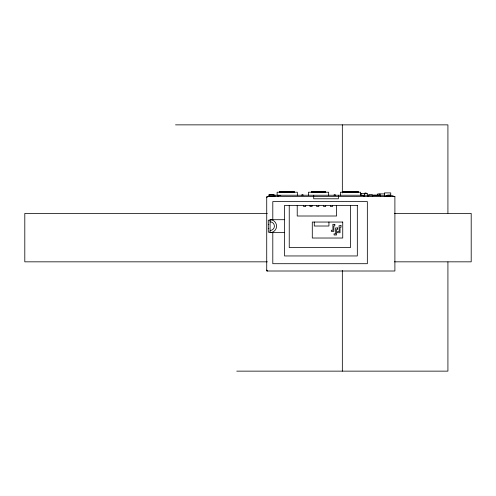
<?xml version="1.0" encoding="UTF-8"?>
<svg xmlns="http://www.w3.org/2000/svg" width="496" height="496" viewBox="0 0 496 496"><rect width="100%" height="100%" fill="white"/><g stroke="black" fill="none" stroke-linecap="round" stroke-linejoin="round"><path stroke-width="0.74" d="M266.724 197.687L267.859 196.509M175.534 124.862L447.919 124.862L447.919 213.15M279.651 191.853L283.396 191.853M291.09 191.853L294.574 191.853L294.543 192.219M311.5 191.884L314.235 191.884M314.501 191.884L318.37 191.884L318.345 192.219M318.637 191.884L321.166 191.884L321.148 192.219M325.729 191.884L324.471 191.884L324.514 192.219M342.575 191.878L345.371 191.878L345.352 192.219M345.644 191.878L348.483 191.878M352.222 191.878L348.75 191.878L348.787 192.219M355.328 191.878L352.495 191.878L352.513 192.219L352.631 191.878M355.601 191.878L358.397 191.878L358.379 192.219M360.673 193.496L367.536 193.496L367.536 196.509L367.468 195.232L273.228 195.232M384.443 193.905L377.698 193.905L377.698 195.412M268.975 195.002L274.04 195.002M278.058 195.598L280.767 195.598M361.162 195.598L364.052 195.598M268.975 196.007L274.04 196.007M390.352 196.28L385.528 196.509M267.375 213.423L24.8 213.423L24.8 261.832L267.375 261.832M394.475 213.423L471.2 213.423L471.2 261.832L394.475 261.832M284.561 232.636L270.103 232.636L270.103 219.703L284.561 219.703M270.103 220.212L268.28 220.212L268.28 232.128L270.103 232.128M268.28 224.372L268.875 224.372M268.28 228.613L268.875 228.613M236.747 371.138L447.919 371.138L447.919 261.938M266.724 270.097L267.691 271.008M393.08 196.509L393.08 195.734L368.528 195.684L368.528 196.509M390.743 196.249L390.743 192.901L384.443 192.901L384.443 196.249M390.352 196.509L390.346 195.046L387.605 195.046L387.605 196.292M389.341 196.28L389.341 195.821L386.365 195.821L386.365 196.28M389.286 195.821L389.286 196.28M380.5 196.292L380.5 195.046L373.395 195.046L373.395 195.734M379.942 193.905L379.942 195.412M372.589 195.684L372.589 196.509M372.446 195.734L372.446 196.509M372.291 195.684L372.291 194.364L368.826 194.364L368.826 195.684M366.172 193.496L366.172 192.994L364.988 192.994L364.988 193.496M364.523 193.496L364.523 195.232M364.052 195.232L364.052 196.509M361.169 193.496L361.169 195.232M360.629 195.232L360.629 192.219L340.405 192.219L340.405 195.232M358.317 191.878L358.224 192.219M358.087 191.878L358.087 192.219M357.374 191.878L357.374 192.219M357.194 191.878L357.194 192.219M357.021 191.878L356.984 192.219M356.965 191.878L356.891 192.219M356.68 191.878L356.767 192.219M356.5 191.878L356.5 192.219M356.221 191.878L356.221 192.219M356.109 191.878L356.109 192.219M356.023 191.878L356.004 192.219M355.93 191.878L355.905 192.219M355.297 191.878L355.303 192.219M355.198 191.878L355.198 192.219M355.099 191.878L355.031 192.219M354.919 191.878L354.919 192.219M354.628 191.878L354.628 192.219M354.535 191.878L354.535 192.219M354.479 191.878L354.479 192.219M353.592 191.878L353.592 192.219M353.443 191.878L353.443 192.219M353.332 192.219L353.27 191.878L353.245 192.219M353.127 191.878L353.127 192.219M352.879 191.878L352.879 192.219M352.799 191.878L352.799 192.219M352.737 191.878L352.662 192.219M352.197 191.878L352.197 192.219M352.117 191.878L352.117 192.219M351.993 191.878L351.993 192.219M351.162 191.878L351.106 192.219M350.963 191.878L350.963 192.219M350.883 191.878L350.877 192.219M350.703 191.878L350.771 192.219M350.591 191.878L350.591 192.219M350.486 191.878L350.567 192.219M350.505 205.375L350.505 247.554L289.242 247.554L289.242 205.375M350.269 191.878L350.362 192.219M350.201 191.878L350.232 192.219M350.133 191.878L350.058 192.219M350.033 191.878L349.959 192.219M349.891 191.878L349.891 192.219M349.829 191.878L349.798 192.219L349.649 191.878M349.06 191.878L349.06 192.219M348.893 191.878L348.893 192.219M348.446 191.878L348.452 192.219M348.378 191.878L348.347 192.219M348.254 191.878L348.254 192.219M348.18 191.878L348.18 192.219M348.074 191.878L348.074 192.219M347.708 192.219L347.684 191.878L347.628 192.219M346.747 191.878L346.747 192.219M346.592 191.878L346.592 192.219M346.487 191.878L346.487 192.219M346.4 191.878L346.419 192.219M346.276 191.878L346.276 192.219M346.034 191.878L346.034 192.219M345.954 191.878L345.954 192.219M345.892 191.878L345.892 192.219M345.78 191.878L345.724 192.219M345.706 191.878L345.662 192.219M345.228 191.878L345.29 192.219M345.067 191.878L345.067 192.219M344.354 191.878L344.354 192.219M344.174 191.878L344.174 192.219M344.001 192.219L343.97 191.878L343.945 192.219M343.74 191.878L343.66 192.219M343.474 191.878L343.474 192.219M343.201 191.878L343.201 192.219M343.089 191.878L343.089 192.219M343.003 191.878L342.978 192.219M342.903 191.878L342.885 192.219M342.333 124.862L342.333 193.012M342.333 270.456L342.333 371.138M338.365 195.232L338.365 198.791L313.695 198.791L313.695 195.232M336.617 205.375L336.617 216.008L297.222 216.008L297.222 205.375M335.308 195.232L335.308 194.73L334.124 194.73L334.124 195.232M332.549 205.375L332.549 206.516L330.435 206.516L330.435 205.375M328.929 222.047L328.929 226.015L314.272 226.015L314.272 222.047M328.656 195.232L328.656 192.219L308.431 192.219L308.431 195.232M325.692 192.219L325.686 191.884L325.581 192.219M325.698 205.375L325.698 206.516L323.59 206.516L323.59 205.375M325.519 191.884L325.519 192.219M325.395 191.884L325.395 192.219M324.83 191.884L324.83 192.219M324.682 191.884L324.694 192.219M324.576 191.884L324.582 192.219M324.179 192.219L324.173 191.884L321.433 191.884L321.507 192.219M324.105 191.884L324.08 192.219M323.913 191.884L323.981 192.219M323.807 191.884L323.807 192.219M323.522 191.884L323.522 192.219M322.512 191.884L322.512 192.219M322.363 191.884L322.363 192.219M322.171 191.884L322.257 192.219M322.053 191.884L322.053 192.219M321.811 191.884L321.811 192.219M321.675 191.884L321.737 192.219M321.569 191.884L321.6 192.219M321.079 191.884L321.073 192.219M320.955 191.884L320.993 192.219M320.85 191.884L320.85 192.219M320.788 191.884L320.788 192.219M319.889 191.884L319.889 192.219M319.87 191.884L319.833 192.219M319.771 191.884L319.709 192.219L319.653 191.884M319.095 191.884L319.095 192.219L318.996 191.884M318.891 191.884L318.891 192.219M318.816 192.219L318.767 191.884L318.699 192.219M318.792 205.375L318.792 206.516L316.677 206.516L316.677 205.375M318.283 191.884L318.265 192.219M318.178 191.884L318.134 192.219M317.948 191.884L317.948 192.219M317.849 191.884L317.849 192.219M317.242 191.884L317.291 192.219M317.118 191.884L317.173 192.219M316.994 191.884L317.074 192.219M316.919 191.884L316.919 192.219M316.535 191.884L316.535 192.219M316.411 191.884L316.454 192.219M316.355 191.884L316.355 192.219M316.25 191.884L316.25 192.219M315.896 191.884L315.896 192.219M315.778 191.884L315.834 192.219M315.716 191.884L315.648 192.219M315.574 191.884L315.574 192.219M315.437 191.884L315.437 192.219M314.861 191.884L314.861 192.219M314.687 191.884L314.7 192.219M314.588 191.884L314.52 192.219M314.092 191.884L314.067 192.219M313.931 191.884L313.931 192.219M313.236 191.884L313.236 192.219M313.063 191.884L313.063 192.219M312.889 191.884L312.914 192.219M312.759 191.884L312.833 192.219M312.635 191.884L312.554 192.219M312.375 191.884L312.375 192.219M312.108 191.884L312.108 192.219M312.096 205.375L312.096 206.516L309.981 206.516L309.981 205.375M311.996 191.884L311.996 192.219M311.891 191.884L311.916 192.219M311.773 191.884L311.798 192.219M305.71 205.375L305.71 206.516L303.602 206.516L303.602 205.375M303.05 195.232L303.05 194.73L301.866 194.73L301.866 195.232M297.346 195.232L297.346 192.219L277.121 192.219L277.121 195.232M294.376 191.853L294.376 192.219M293.21 191.853L293.204 192.219M293.093 191.853L293.093 192.219M292.987 191.853L293.006 192.219M292.851 191.853L292.832 192.219M292.708 191.853L292.708 192.219L292.603 191.853M291.97 191.853L291.97 192.219M291.766 191.853L291.766 192.219M291.586 191.853L291.586 192.219M291.431 191.853L291.431 192.219M290.768 192.219L290.768 191.853L287.048 191.853L287.085 192.219M290.687 191.853L290.687 192.219M290.544 191.853L290.544 192.219M289.441 191.853L289.441 192.219M289.348 191.853L289.342 192.219M289.224 191.853L289.23 192.219M289.156 191.853L289.156 192.219M289.007 191.853L289.032 192.219M288.92 191.853L288.92 192.219M288.79 191.853L288.79 192.219M288.684 191.853L288.684 192.219M288.61 191.853L288.647 192.219M288.542 191.853L288.48 192.219L288.43 191.853M288.35 191.853L288.275 192.219M288.176 191.853L288.213 192.219M288.102 191.853L288.102 192.219M288.015 191.853L288.015 192.219M287.382 191.853L287.382 192.219M287.196 191.853L287.196 192.219M286.719 192.219L286.725 191.853L283.687 191.853L283.873 192.219M286.607 191.853L286.645 192.219M286.434 191.853L286.508 192.219M286.31 191.853L286.31 192.219M286 191.853L286 192.219M285.894 191.853L285.894 192.219M285.832 191.853L285.832 192.219M284.878 191.853L284.878 192.219M284.716 191.853L284.716 192.219M284.599 191.853L284.599 192.219M284.506 191.853L284.506 192.219M284.375 191.853L284.375 192.219M284.109 191.853L284.109 192.219M283.954 191.853L284.022 192.219M283.371 191.853L283.371 192.219M283.284 191.853L283.284 192.219M283.148 191.853L283.148 192.219M282.249 191.853L282.193 192.219M282.038 191.853L282.038 192.219M281.939 191.853L281.951 192.219M281.833 191.853L281.827 192.219M281.61 191.853L281.635 192.219M281.523 191.853L281.523 192.219M281.387 191.853L281.387 192.219M281.244 192.219L281.288 191.853L281.139 192.219M281.034 191.853L281.077 192.219M280.947 191.853L280.947 192.219M280.879 191.853L280.879 192.219M280.773 191.853L280.81 192.219M280.705 191.853L280.618 192.219M279.986 191.853L279.986 192.219M279.8 191.853L279.8 192.219M279.688 191.853L279.688 192.219M278.058 195.232L278.058 196.509M274.889 195.232L274.889 196.509M274.04 196.106L274.04 194.73L268.975 194.73L268.975 196.106M272.8 219.703L272.8 201.574L367.338 201.574L367.338 263.705L272.8 263.705L272.8 232.636M270.103 219.703A6.467 6.467 0 0 1 276.576 226.17A6.467 6.467 0 0 1 270.103 232.636M270.103 221.879A4.29 4.29 0 0 1 274.393 226.17A4.29 4.29 0 0 1 270.103 230.46M394.897 196.509L266.724 196.509L266.724 271.008L394.897 271.008L394.897 196.509M357.325 205.375L284.561 205.375L284.561 255.955L357.325 255.955L357.325 205.375M342.736 222.047L312.288 222.047L312.288 238.024L342.736 238.024L342.736 222.047M334.819 224.341L332.853 224.341L332.971 230.225L331.328 230.225L331.328 231.365L333.839 231.365L333.839 225.891L334.819 225.891L334.819 224.341M341.019 225.705L339.053 225.705L339.171 231.595L337.522 231.595L337.522 232.736L340.033 232.736L340.033 227.255L341.019 227.255L341.019 225.705M337.559 227.943L335.6 227.943L335.711 233.833L334.068 233.833L334.068 234.974L336.579 234.974L336.579 229.499L337.559 229.499L337.559 227.943M323.429 192.219L323.429 191.884L323.373 192.219M314.21 192.219L314.216 191.884L314.154 192.219M289.652 192.219L289.652 191.853L289.59 192.219"/></g></svg>
